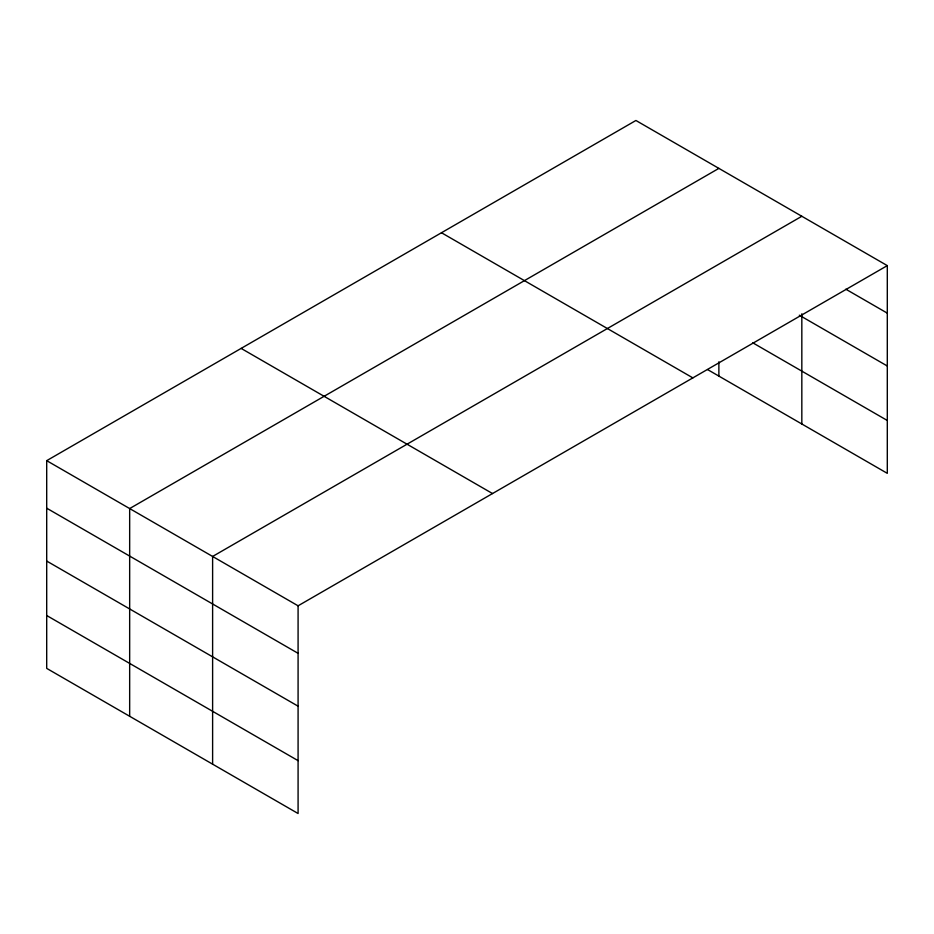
<?xml version="1.0" encoding="UTF-8"?>
<svg xmlns="http://www.w3.org/2000/svg" width="934" height="934" viewBox="0 0 934 934"><rect width="100%" height="100%" fill="white"/><g stroke="black" fill="none" stroke-linecap="round" stroke-linejoin="round"><path stroke-width="1.4" d="M887.3 265.618L635.914 120.486L46.7 460.66L46.7 668.382L298.086 813.514L298.086 605.804L887.3 265.618L887.3 473.34L707.563 369.56M718.876 168.377L129.663 508.563L129.663 716.273M801.827 216.279L212.613 556.454L212.613 764.164M845.819 289.19L887.3 313.147M799.317 315.202L887.3 366M752.804 342.825L887.3 420.475M441.478 232.741L692.865 377.885M241.135 348.405L492.522 493.549M46.7 460.66L298.086 605.804M46.7 508.189L298.086 653.321M46.7 561.054L298.086 706.186M46.7 615.518L298.086 760.65M801.827 313.801L801.827 423.989M718.876 361.808L718.876 376.087"/></g></svg>
